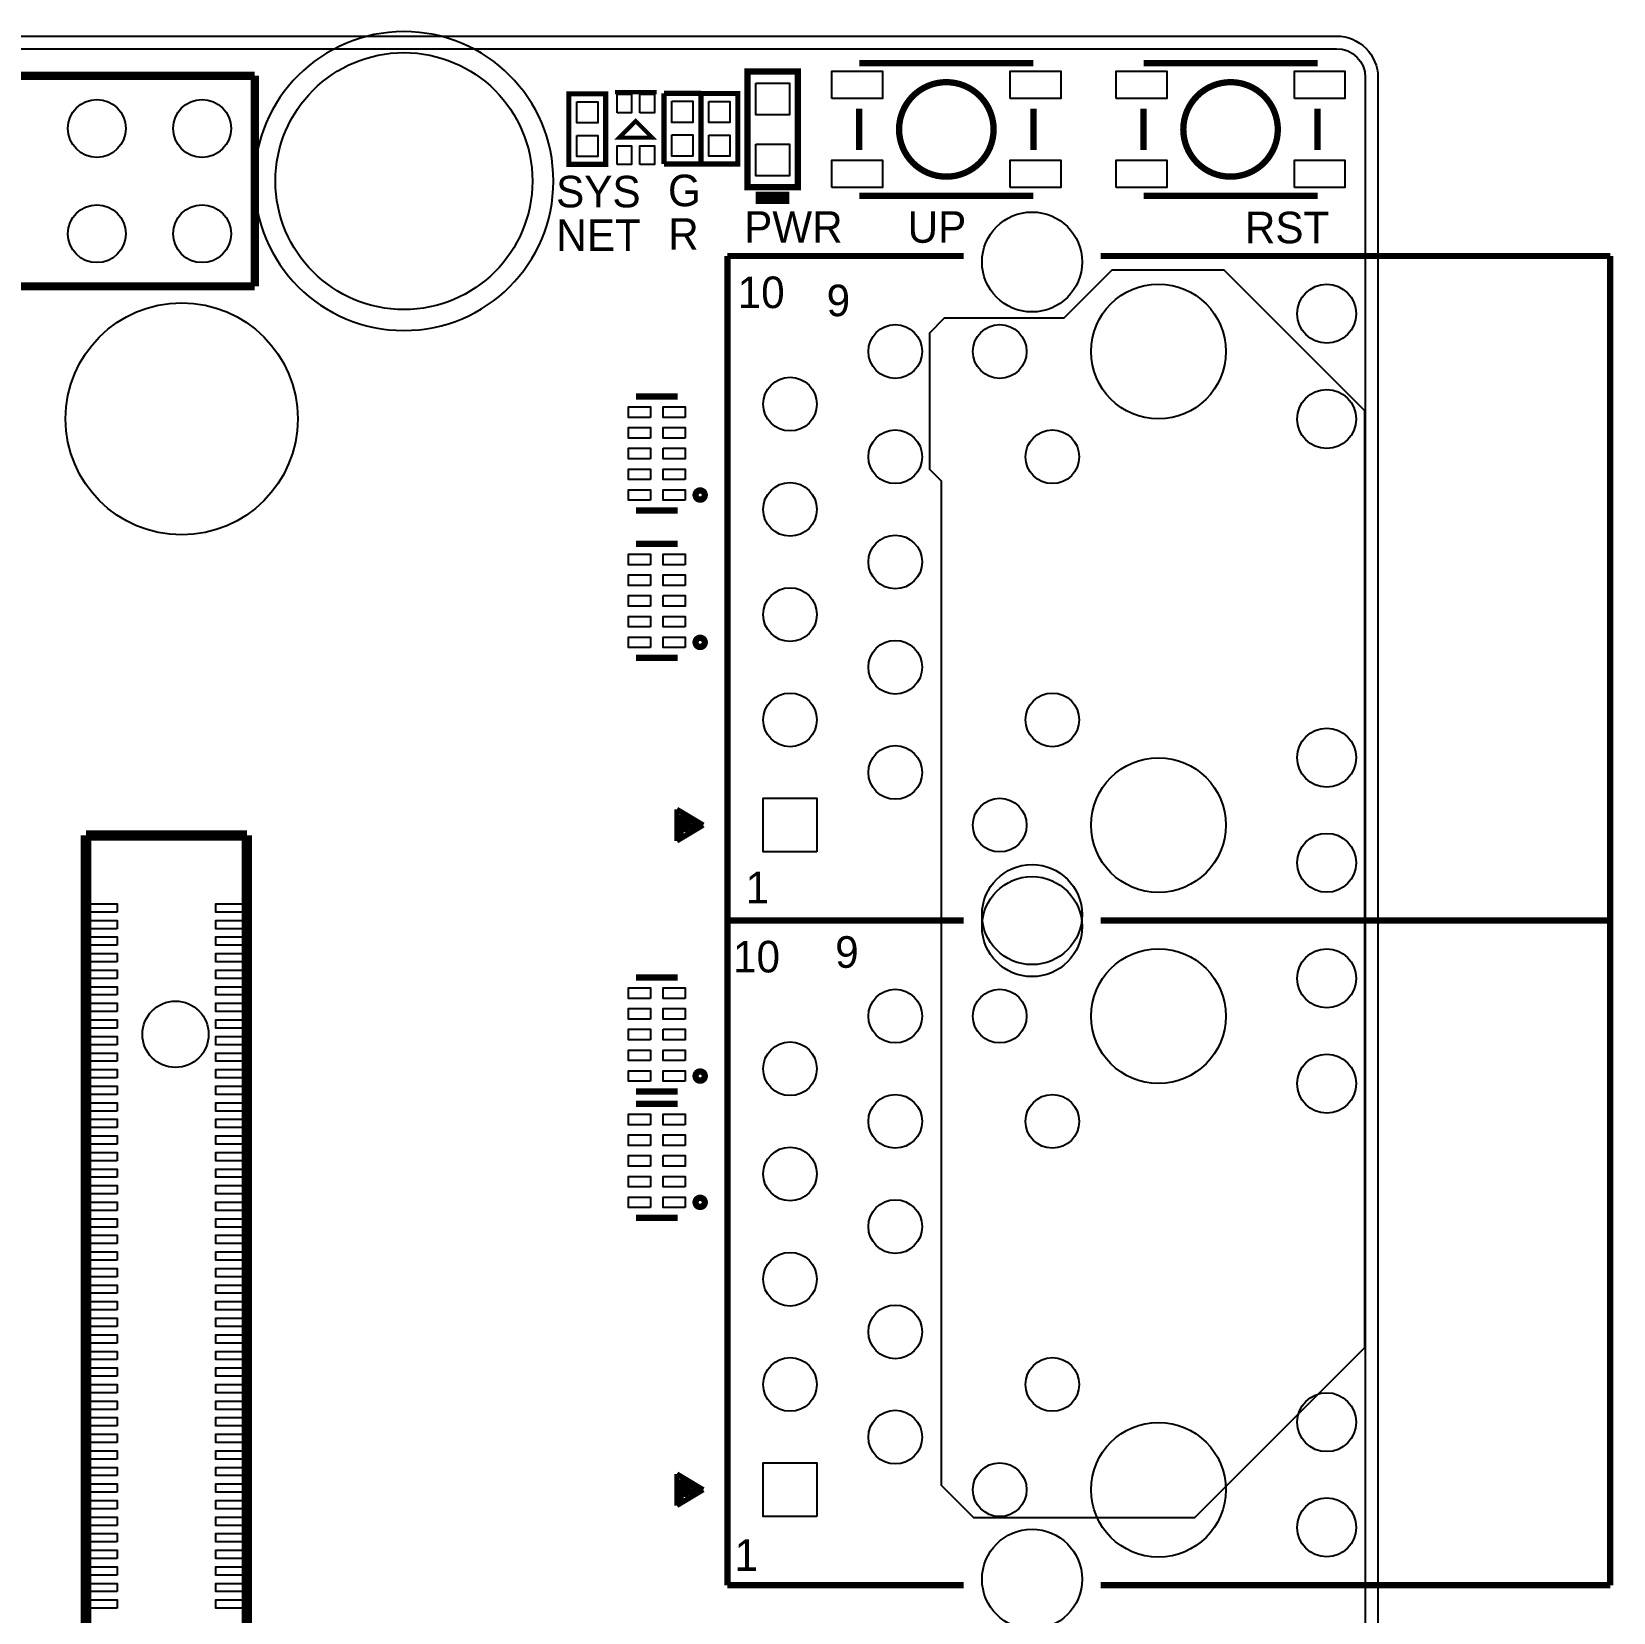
# Model space of a CAD drawing. Extents: x -68.5 to 22.8, y 26 to 103.8.
# Drawn here: x -15.47 to 22.7, y 65.68 to 103.83 of the extents above; entities that cross this region are included whole.
import ezdxf

# ---------------------------------------------------------------- set-up
doc = ezdxf.new("R2010")
doc.units = 0
for name, color, linetype in [('BG_OUTLINE', 2, 'CONTINUOUS'), ('PG_SILKSCREEN_TOP', 7, 'CONTINUOUS'), ('PIN_TOP', 84, 'CONTINUOUS'), ('RKI_ALL', 1, 'CONTINUOUS'), ('RKO_ALL', 1, 'CONTINUOUS')]:
    doc.layers.add(name, color=color, linetype=linetype)

msp = doc.modelspace()

# ---------------------------------------------------------------- linework, layer by layer
at = {"layer": 'BG_OUTLINE'}
msp.add_lwpolyline([(-66.983102, 103.72598), (16.016986, 103.72598, -0.414199), (17.016984, 102.725982), (17.016984, 29.726128, -0.414243), (16.016986, 28.725876), (-41.66616, 28.725876)], format="xyb", dxfattribs=at)
at = {"layer": 'PG_SILKSCREEN_TOP'}
for points, const_width in [([(4.503928, 103.072946), (8.704072, 103.072946)], 0.1524), ([(11.361928, 103.072946), (15.562072, 103.072946)], 0.1524), ([(-10.083038, 102.766114), (-60.883038, 102.766114)], 0.199898), ([(-10.083038, 97.686114), (-10.083038, 102.766114)], 0.199898), ([(3.0226, 102.87), (3.0226, 100.076), (1.8034, 100.076), (1.8034, 102.87), (3.0226, 102.87)], 0.1524), ([(-1.61544, 100.62972), (-2.50444, 100.62972), (-2.50444, 102.33152), (-1.61544, 102.33152), (-1.61544, 100.62972)], 0.127), ([(-0.388874, 102.372922), (-1.389126, 102.372922)], 0.100076), ([(-0.20828, 100.63988), (-0.20828, 102.34168)], 0.127), ([(-0.20828, 102.34168), (0.68072, 102.34168)], 0.127), ([(0.68072, 102.34168), (0.68072, 100.63988)], 0.127), ([(1.57226, 100.63734), (0.68326, 100.63734), (0.68326, 102.33914), (1.57226, 102.33914), (1.57226, 100.63734)], 0.127), ([(4.503928, 101.973126), (4.503928, 100.972874)], 0.1524), ([(8.704072, 101.973126), (8.704072, 100.972874)], 0.1524), ([(11.361928, 101.973126), (11.361928, 100.972874)], 0.1524), ([(15.562072, 101.973126), (15.562072, 100.972874)], 0.1524), ([(-0.889, 101.672898), (-0.48895, 101.273102), (-1.28905, 101.273102), (-0.889, 101.672898)], 0.100076), ([(0.68072, 100.63988), (-0.20828, 100.63988)], 0.127), ([(2.8194, 99.8982), (2.0066, 99.8982)], 0.1524), ([(2.8194, 99.822), (2.0066, 99.822)], 0.1524), ([(2.8194, 99.7458), (2.0066, 99.7458)], 0.1524), ([(8.704072, 99.873054), (4.503928, 99.873054)], 0.1524), ([(15.562072, 99.873054), (11.361928, 99.873054)], 0.1524), ([(1.322324, 82.377788), (1.322324, 98.417888)], 0.1524), ([(1.322324, 98.417888), (7.023354, 98.417888)], 0.1524), ([(10.325354, 98.417888), (22.622256, 98.417888)], 0.1524), ([(22.622256, 98.417888), (22.622256, 82.377788)], 0.1524), ([(-60.883038, 97.686114), (-10.083038, 97.686114)], 0.199898), ([(0.119126, 95.026734), (-0.881126, 95.026734)], 0.1524), ([(-0.881126, 92.272866), (0.119126, 92.272866)], 0.1524), ([(0.119126, 91.470734), (-0.881126, 91.470734)], 0.1524), ([(-0.881126, 88.716866), (0.119126, 88.716866)], 0.1524), ([(0.101854, 85.063838), (0.736854, 84.682838)], 0.127), ([(0.101854, 84.301838), (0.101854, 85.063838)], 0.127), ([(0.736854, 84.682838), (0.101854, 84.301838)], 0.127), ([(0.203454, 84.936838), (0.305054, 84.886038)], 0.127), ([(0.203454, 84.428838), (0.203454, 84.936838)], 0.127), ([(0.305054, 84.886038), (0.305054, 84.505038)], 0.127), ([(0.381254, 84.835238), (0.609854, 84.682838)], 0.127), ([(0.381254, 84.555838), (0.381254, 84.835238)], 0.127), ([(0.457454, 84.581238), (0.457454, 84.708238)], 0.127), ([(0.609854, 84.682838), (0.457454, 84.581238)], 0.127), ([(-14.153896, 84.432648), (-10.273792, 84.432648)], 0.254), ([(-14.153896, 61.332872), (-14.153896, 84.432648)], 0.254), ([(-10.273792, 84.432648), (-10.273792, 61.332872)], 0.254), ([(0.101854, 84.428838), (0.203454, 84.428838)], 0.127), ([(0.101854, 84.301838), (0.101854, 84.428838)], 0.127), ([(0.305054, 84.505038), (0.381254, 84.555838)], 0.127), ([(7.023354, 82.377788), (1.322324, 82.377788)], 0.1524), ([(1.322324, 82.377788), (7.023354, 82.377788)], 0.1524), ([(1.322324, 66.337688), (1.322324, 82.377788)], 0.1524), ([(22.622256, 82.377788), (10.325354, 82.377788)], 0.1524), ([(10.325354, 82.377788), (22.622256, 82.377788)], 0.1524), ([(22.622256, 82.377788), (22.622256, 66.337688)], 0.1524), ([(0.119126, 81.003902), (-0.881126, 81.003902)], 0.1524), ([(-0.881126, 78.250034), (0.119126, 78.250034)], 0.1524), ([(0.119126, 77.955902), (-0.881126, 77.955902)], 0.1524), ([(-0.881126, 75.202034), (0.119126, 75.202034)], 0.1524), ([(0.101854, 68.261738), (0.101854, 69.023738)], 0.127), ([(0.101854, 69.023738), (0.736854, 68.642738)], 0.127), ([(0.736854, 68.642738), (0.101854, 68.261738)], 0.127), ([(0.203454, 68.388738), (0.203454, 68.896738)], 0.127), ([(0.203454, 68.896738), (0.305054, 68.845938)], 0.127), ([(0.305054, 68.845938), (0.305054, 68.464938)], 0.127), ([(0.381254, 68.515738), (0.381254, 68.795138)], 0.127), ([(0.381254, 68.795138), (0.609854, 68.642738)], 0.127), ([(0.457454, 68.541138), (0.457454, 68.668138)], 0.127), ([(0.609854, 68.642738), (0.457454, 68.541138)], 0.127), ([(0.101854, 68.261738), (0.101854, 68.388738)], 0.127), ([(0.101854, 68.388738), (0.203454, 68.388738)], 0.127), ([(0.305054, 68.464938), (0.381254, 68.515738)], 0.127), ([(7.023354, 66.337688), (1.322324, 66.337688)], 0.1524), ([(22.622256, 66.337688), (10.325354, 66.337688)], 0.1524)]:
    msp.add_lwpolyline(points, dxfattribs=dict(at, const_width=const_width))
at = {"layer": 'PG_SILKSCREEN_TOP', "const_width": 0.1524}
for points in [[(7.744206, 101.473, -1), (5.463794, 101.473, -1), (7.744206, 101.473)], [(14.602206, 101.473, -1), (12.321794, 101.473, -1), (14.602206, 101.473)], [(0.775208, 92.64904, -1), (0.55372, 92.64904, -1), (0.775208, 92.64904)], [(0.775208, 89.09304, -1), (0.55372, 89.09304, -1), (0.775208, 89.09304)], [(0.775208, 78.626208, -1), (0.55372, 78.626208, -1), (0.775208, 78.626208)], [(0.775208, 75.578208, -1), (0.55372, 75.578208, -1), (0.775208, 75.578208)]]:
    msp.add_lwpolyline(points, format="xyb", dxfattribs=at)
at = {"layer": 'PIN_TOP'}
for points in [[(3.84429, 102.217728), (3.84429, 102.878128), (5.06349, 102.878128), (5.06349, 102.217728)], [(8.14451, 102.217728), (8.14451, 102.878128), (9.36371, 102.878128), (9.36371, 102.217728)], [(10.70229, 102.217728), (10.70229, 102.878128), (11.92149, 102.878128), (11.92149, 102.217728)], [(15.00251, 102.217728), (15.00251, 102.878128), (16.22171, 102.878128), (16.22171, 102.217728)], [(-1.339088, 101.87305), (-1.339088, 102.323138), (-0.989076, 102.323138), (-0.989076, 101.87305)], [(-0.788924, 101.87305), (-0.788924, 102.323138), (-0.438912, 102.323138), (-0.438912, 101.87305)], [(2.0066, 102.5906), (2.8194, 102.5906), (2.8194, 101.8286), (2.0066, 101.8286)], [(-2.31394, 102.14102), (-1.80594, 102.14102), (-1.80594, 101.63302), (-2.31394, 101.63302)], [(-0.01778, 102.15118), (0.49022, 102.15118), (0.49022, 101.64318), (-0.01778, 101.64318)], [(0.87376, 102.14864), (1.38176, 102.14864), (1.38176, 101.64064), (0.87376, 101.64064)], [(-2.31394, 101.32822), (-1.80594, 101.32822), (-1.80594, 100.82022), (-2.31394, 100.82022)], [(-0.01778, 101.33838), (0.49022, 101.33838), (0.49022, 100.83038), (-0.01778, 100.83038)], [(0.87376, 101.33584), (1.38176, 101.33584), (1.38176, 100.82784), (0.87376, 100.82784)], [(-1.339088, 100.622862), (-1.339088, 101.07295), (-0.989076, 101.07295), (-0.989076, 100.622862)], [(-0.788924, 100.622862), (-0.788924, 101.07295), (-0.438912, 101.07295), (-0.438912, 100.622862)], [(2.0066, 101.1174), (2.8194, 101.1174), (2.8194, 100.3554), (2.0066, 100.3554)], [(3.84429, 100.067872), (3.84429, 100.728272), (5.06349, 100.728272), (5.06349, 100.067872)], [(8.14451, 100.067872), (8.14451, 100.728272), (9.36371, 100.728272), (9.36371, 100.067872)], [(10.70229, 100.067872), (10.70229, 100.728272), (11.92149, 100.728272), (11.92149, 100.067872)], [(15.00251, 100.067872), (15.00251, 100.728272), (16.22171, 100.728272), (16.22171, 100.067872)], [(-0.531114, 94.522798), (-1.064514, 94.522798), (-1.064514, 94.776798), (-0.531114, 94.776798)], [(0.302514, 94.522798), (-0.230886, 94.522798), (-0.230886, 94.776798), (0.302514, 94.776798)], [(-0.531114, 94.022926), (-1.064514, 94.022926), (-1.064514, 94.276926), (-0.531114, 94.276926)], [(0.302514, 94.022926), (-0.230886, 94.022926), (-0.230886, 94.276926), (0.302514, 94.276926)], [(-0.531114, 93.5228), (-1.064514, 93.5228), (-1.064514, 93.7768), (-0.531114, 93.7768)], [(-0.230886, 93.7768), (0.302514, 93.7768), (0.302514, 93.5228), (-0.230886, 93.5228)], [(-0.531114, 93.022674), (-1.064514, 93.022674), (-1.064514, 93.276674), (-0.531114, 93.276674)], [(0.302514, 93.022674), (-0.230886, 93.022674), (-0.230886, 93.276674), (0.302514, 93.276674)], [(-0.531114, 92.522802), (-1.064514, 92.522802), (-1.064514, 92.776802), (-0.531114, 92.776802)], [(0.302514, 92.522802), (-0.230886, 92.522802), (-0.230886, 92.776802), (0.302514, 92.776802)], [(-0.531114, 90.966798), (-1.064514, 90.966798), (-1.064514, 91.220798), (-0.531114, 91.220798)], [(0.302514, 90.966798), (-0.230886, 90.966798), (-0.230886, 91.220798), (0.302514, 91.220798)], [(-0.531114, 90.466926), (-1.064514, 90.466926), (-1.064514, 90.720926), (-0.531114, 90.720926)], [(0.302514, 90.466926), (-0.230886, 90.466926), (-0.230886, 90.720926), (0.302514, 90.720926)], [(-0.531114, 89.9668), (-1.064514, 89.9668), (-1.064514, 90.2208), (-0.531114, 90.2208)], [(-0.230886, 90.2208), (0.302514, 90.2208), (0.302514, 89.9668), (-0.230886, 89.9668)], [(-0.531114, 89.466674), (-1.064514, 89.466674), (-1.064514, 89.720674), (-0.531114, 89.720674)], [(0.302514, 89.466674), (-0.230886, 89.466674), (-0.230886, 89.720674), (0.302514, 89.720674)], [(-0.531114, 88.966802), (-1.064514, 88.966802), (-1.064514, 89.220802), (-0.531114, 89.220802)], [(0.302514, 88.966802), (-0.230886, 88.966802), (-0.230886, 89.220802), (0.302514, 89.220802)], [(3.480054, 84.035138), (2.184654, 84.035138), (2.184654, 85.330538), (3.480054, 85.330538)], [(-13.403834, 82.582893), (-14.103858, 82.582893), (-14.103858, 82.782791), (-13.403834, 82.782791)], [(-10.32383, 82.582893), (-11.023854, 82.582893), (-11.023854, 82.782791), (-10.32383, 82.782791)], [(-13.403834, 82.182843), (-14.103858, 82.182843), (-14.103858, 82.382741), (-13.403834, 82.382741)], [(-10.32383, 82.182843), (-11.023854, 82.182843), (-11.023854, 82.382741), (-10.32383, 82.382741)], [(-13.403834, 81.782793), (-14.103858, 81.782793), (-14.103858, 81.982691), (-13.403834, 81.982691)], [(-10.32383, 81.782793), (-11.023854, 81.782793), (-11.023854, 81.982691), (-10.32383, 81.982691)], [(-13.403834, 81.382743), (-14.103858, 81.382743), (-14.103858, 81.582641), (-13.403834, 81.582641)], [(-10.32383, 81.382743), (-11.023854, 81.382743), (-11.023854, 81.582641), (-10.32383, 81.582641)], [(-13.403834, 80.982693), (-14.103858, 80.982693), (-14.103858, 81.182591), (-13.403834, 81.182591)], [(-10.32383, 80.982693), (-11.023854, 80.982693), (-11.023854, 81.182591), (-10.32383, 81.182591)], [(-13.403834, 80.582897), (-14.103858, 80.582897), (-14.103858, 80.782795), (-13.403834, 80.782795)], [(-10.32383, 80.582897), (-11.023854, 80.582897), (-11.023854, 80.782795), (-10.32383, 80.782795)], [(-0.531114, 80.499966), (-1.064514, 80.499966), (-1.064514, 80.753966), (-0.531114, 80.753966)], [(0.302514, 80.499966), (-0.230886, 80.499966), (-0.230886, 80.753966), (0.302514, 80.753966)], [(-13.403834, 80.182847), (-14.103858, 80.182847), (-14.103858, 80.382745), (-13.403834, 80.382745)], [(-10.32383, 80.182847), (-11.023854, 80.182847), (-11.023854, 80.382745), (-10.32383, 80.382745)], [(-0.531114, 80.000094), (-1.064514, 80.000094), (-1.064514, 80.254094), (-0.531114, 80.254094)], [(0.302514, 80.000094), (-0.230886, 80.000094), (-0.230886, 80.254094), (0.302514, 80.254094)], [(-13.403834, 79.782797), (-14.103858, 79.782797), (-14.103858, 79.982695), (-13.403834, 79.982695)], [(-10.32383, 79.782797), (-11.023854, 79.782797), (-11.023854, 79.982695), (-10.32383, 79.982695)], [(-13.403834, 79.382747), (-14.103858, 79.382747), (-14.103858, 79.582645), (-13.403834, 79.582645)], [(-10.32383, 79.382747), (-11.023854, 79.382747), (-11.023854, 79.582645), (-10.32383, 79.582645)], [(-0.531114, 79.499968), (-1.064514, 79.499968), (-1.064514, 79.753968), (-0.531114, 79.753968)], [(-0.230886, 79.753968), (0.302514, 79.753968), (0.302514, 79.499968), (-0.230886, 79.499968)], [(-13.403834, 78.982697), (-14.103858, 78.982697), (-14.103858, 79.182595), (-13.403834, 79.182595)], [(-10.32383, 78.982697), (-11.023854, 78.982697), (-11.023854, 79.182595), (-10.32383, 79.182595)], [(-0.531114, 78.999842), (-1.064514, 78.999842), (-1.064514, 79.253842), (-0.531114, 79.253842)], [(0.302514, 78.999842), (-0.230886, 78.999842), (-0.230886, 79.253842), (0.302514, 79.253842)], [(-13.403834, 78.582901), (-14.103858, 78.582901), (-14.103858, 78.782799), (-13.403834, 78.782799)], [(-10.32383, 78.582901), (-11.023854, 78.582901), (-11.023854, 78.782799), (-10.32383, 78.782799)], [(-0.531114, 78.49997), (-1.064514, 78.49997), (-1.064514, 78.75397), (-0.531114, 78.75397)], [(0.302514, 78.49997), (-0.230886, 78.49997), (-0.230886, 78.75397), (0.302514, 78.75397)], [(-13.403834, 78.182851), (-14.103858, 78.182851), (-14.103858, 78.382749), (-13.403834, 78.382749)], [(-10.32383, 78.182851), (-11.023854, 78.182851), (-11.023854, 78.382749), (-10.32383, 78.382749)], [(-13.403834, 77.782801), (-14.103858, 77.782801), (-14.103858, 77.982699), (-13.403834, 77.982699)], [(-10.32383, 77.782801), (-11.023854, 77.782801), (-11.023854, 77.982699), (-10.32383, 77.982699)], [(-13.403834, 77.382751), (-14.103858, 77.382751), (-14.103858, 77.582649), (-13.403834, 77.582649)], [(-10.32383, 77.382751), (-11.023854, 77.382751), (-11.023854, 77.582649), (-10.32383, 77.582649)], [(-0.531114, 77.451966), (-1.064514, 77.451966), (-1.064514, 77.705966), (-0.531114, 77.705966)], [(0.302514, 77.451966), (-0.230886, 77.451966), (-0.230886, 77.705966), (0.302514, 77.705966)], [(-13.403834, 76.982701), (-14.103858, 76.982701), (-14.103858, 77.182599), (-13.403834, 77.182599)], [(-10.32383, 76.982701), (-11.023854, 76.982701), (-11.023854, 77.182599), (-10.32383, 77.182599)], [(-0.531114, 76.952094), (-1.064514, 76.952094), (-1.064514, 77.206094), (-0.531114, 77.206094)], [(0.302514, 76.952094), (-0.230886, 76.952094), (-0.230886, 77.206094), (0.302514, 77.206094)], [(-13.403834, 76.582905), (-14.103858, 76.582905), (-14.103858, 76.782803), (-13.403834, 76.782803)], [(-10.32383, 76.582905), (-11.023854, 76.582905), (-11.023854, 76.782803), (-10.32383, 76.782803)], [(-13.403834, 76.182855), (-14.103858, 76.182855), (-14.103858, 76.382753), (-13.403834, 76.382753)], [(-10.32383, 76.182855), (-11.023854, 76.182855), (-11.023854, 76.382753), (-10.32383, 76.382753)], [(-0.531114, 76.451968), (-1.064514, 76.451968), (-1.064514, 76.705968), (-0.531114, 76.705968)], [(-0.230886, 76.705968), (0.302514, 76.705968), (0.302514, 76.451968), (-0.230886, 76.451968)], [(-13.403834, 75.782805), (-14.103858, 75.782805), (-14.103858, 75.982703), (-13.403834, 75.982703)], [(-10.32383, 75.782805), (-11.023854, 75.782805), (-11.023854, 75.982703), (-10.32383, 75.982703)], [(-0.531114, 75.951842), (-1.064514, 75.951842), (-1.064514, 76.205842), (-0.531114, 76.205842)], [(0.302514, 75.951842), (-0.230886, 75.951842), (-0.230886, 76.205842), (0.302514, 76.205842)], [(-13.403834, 75.382755), (-14.103858, 75.382755), (-14.103858, 75.582653), (-13.403834, 75.582653)], [(-10.32383, 75.382755), (-11.023854, 75.382755), (-11.023854, 75.582653), (-10.32383, 75.582653)], [(-0.531114, 75.45197), (-1.064514, 75.45197), (-1.064514, 75.70597), (-0.531114, 75.70597)], [(0.302514, 75.45197), (-0.230886, 75.45197), (-0.230886, 75.70597), (0.302514, 75.70597)], [(-13.403834, 74.982705), (-14.103858, 74.982705), (-14.103858, 75.182603), (-13.403834, 75.182603)], [(-10.32383, 74.982705), (-11.023854, 74.982705), (-11.023854, 75.182603), (-10.32383, 75.182603)], [(-13.403834, 74.582909), (-14.103858, 74.582909), (-14.103858, 74.782807), (-13.403834, 74.782807)], [(-10.32383, 74.582909), (-11.023854, 74.582909), (-11.023854, 74.782807), (-10.32383, 74.782807)], [(-13.403834, 74.182859), (-14.103858, 74.182859), (-14.103858, 74.382757), (-13.403834, 74.382757)], [(-10.32383, 74.182859), (-11.023854, 74.182859), (-11.023854, 74.382757), (-10.32383, 74.382757)], [(-13.403834, 73.782809), (-14.103858, 73.782809), (-14.103858, 73.982707), (-13.403834, 73.982707)], [(-10.32383, 73.782809), (-11.023854, 73.782809), (-11.023854, 73.982707), (-10.32383, 73.982707)], [(-13.403834, 73.382759), (-14.103858, 73.382759), (-14.103858, 73.582657), (-13.403834, 73.582657)], [(-10.32383, 73.382759), (-11.023854, 73.382759), (-11.023854, 73.582657), (-10.32383, 73.582657)], [(-13.403834, 72.982709), (-14.103858, 72.982709), (-14.103858, 73.182607), (-13.403834, 73.182607)], [(-10.32383, 72.982709), (-11.023854, 72.982709), (-11.023854, 73.182607), (-10.32383, 73.182607)], [(-13.403834, 72.582913), (-14.103858, 72.582913), (-14.103858, 72.782811), (-13.403834, 72.782811)], [(-10.32383, 72.582913), (-11.023854, 72.582913), (-11.023854, 72.782811), (-10.32383, 72.782811)], [(-13.403834, 72.182863), (-14.103858, 72.182863), (-14.103858, 72.382761), (-13.403834, 72.382761)], [(-10.32383, 72.182863), (-11.023854, 72.182863), (-11.023854, 72.382761), (-10.32383, 72.382761)], [(-13.403834, 71.782813), (-14.103858, 71.782813), (-14.103858, 71.982711), (-13.403834, 71.982711)], [(-10.32383, 71.782813), (-11.023854, 71.782813), (-11.023854, 71.982711), (-10.32383, 71.982711)], [(-13.403834, 71.382763), (-14.103858, 71.382763), (-14.103858, 71.582661), (-13.403834, 71.582661)], [(-10.32383, 71.382763), (-11.023854, 71.382763), (-11.023854, 71.582661), (-10.32383, 71.582661)], [(-13.403834, 70.982713), (-14.103858, 70.982713), (-14.103858, 71.182611), (-13.403834, 71.182611)], [(-10.32383, 70.982713), (-11.023854, 70.982713), (-11.023854, 71.182611), (-10.32383, 71.182611)], [(-13.403834, 70.582917), (-14.103858, 70.582917), (-14.103858, 70.782815), (-13.403834, 70.782815)], [(-10.32383, 70.582917), (-11.023854, 70.582917), (-11.023854, 70.782815), (-10.32383, 70.782815)], [(-13.403834, 70.182867), (-14.103858, 70.182867), (-14.103858, 70.382765), (-13.403834, 70.382765)], [(-10.32383, 70.182867), (-11.023854, 70.182867), (-11.023854, 70.382765), (-10.32383, 70.382765)], [(-13.403834, 69.782817), (-14.103858, 69.782817), (-14.103858, 69.982715), (-13.403834, 69.982715)], [(-10.32383, 69.782817), (-11.023854, 69.782817), (-11.023854, 69.982715), (-10.32383, 69.982715)], [(-13.403834, 69.382767), (-14.103858, 69.382767), (-14.103858, 69.582665), (-13.403834, 69.582665)], [(-10.32383, 69.382767), (-11.023854, 69.382767), (-11.023854, 69.582665), (-10.32383, 69.582665)], [(-13.403834, 68.982717), (-14.103858, 68.982717), (-14.103858, 69.182615), (-13.403834, 69.182615)], [(-10.32383, 68.982717), (-11.023854, 68.982717), (-11.023854, 69.182615), (-10.32383, 69.182615)], [(3.480054, 67.995038), (2.184654, 67.995038), (2.184654, 69.290438), (3.480054, 69.290438)], [(-13.403834, 68.582921), (-14.103858, 68.582921), (-14.103858, 68.782819), (-13.403834, 68.782819)], [(-10.32383, 68.582921), (-11.023854, 68.582921), (-11.023854, 68.782819), (-10.32383, 68.782819)], [(-13.403834, 68.182871), (-14.103858, 68.182871), (-14.103858, 68.382769), (-13.403834, 68.382769)], [(-10.32383, 68.182871), (-11.023854, 68.182871), (-11.023854, 68.382769), (-10.32383, 68.382769)], [(-13.403834, 67.782821), (-14.103858, 67.782821), (-14.103858, 67.982719), (-13.403834, 67.982719)], [(-10.32383, 67.782821), (-11.023854, 67.782821), (-11.023854, 67.982719), (-10.32383, 67.982719)], [(-13.403834, 67.382771), (-14.103858, 67.382771), (-14.103858, 67.582669), (-13.403834, 67.582669)], [(-10.32383, 67.382771), (-11.023854, 67.382771), (-11.023854, 67.582669), (-10.32383, 67.582669)], [(-13.403834, 66.982721), (-14.103858, 66.982721), (-14.103858, 67.182619), (-13.403834, 67.182619)], [(-10.32383, 66.982721), (-11.023854, 66.982721), (-11.023854, 67.182619), (-10.32383, 67.182619)], [(-13.403834, 66.582925), (-14.103858, 66.582925), (-14.103858, 66.782823), (-13.403834, 66.782823)], [(-10.32383, 66.582925), (-11.023854, 66.582925), (-11.023854, 66.782823), (-10.32383, 66.782823)], [(-13.403834, 66.182875), (-14.103858, 66.182875), (-14.103858, 66.382773), (-13.403834, 66.382773)], [(-10.32383, 66.182875), (-11.023854, 66.182875), (-11.023854, 66.382773), (-10.32383, 66.382773)], [(-13.403834, 65.782825), (-14.103858, 65.782825), (-14.103858, 65.982723), (-13.403834, 65.982723)], [(-10.32383, 65.782825), (-11.023854, 65.782825), (-11.023854, 65.982723), (-10.32383, 65.982723)]]:
    msp.add_lwpolyline(points, close=True, dxfattribs=at)
for centre, radius in [((-6.483096, 100.226114), 3.099943), ((-13.893038, 101.496114), 0.6985), ((-11.353038, 101.496114), 0.6985), ((-13.893038, 98.956114), 0.6985), ((-11.353038, 98.956114), 0.6985), ((8.672322, 98.272854), 1.2065), ((11.722354, 96.112838), 1.625473), ((15.78229, 97.02292), 0.7112), ((-11.845798, 94.488), 2.80035), ((5.372354, 96.112838), 0.6477), ((7.892288, 96.112838), 0.6477), ((2.832354, 94.842838), 0.6477), ((15.78229, 94.48292), 0.7112), ((5.372354, 93.572838), 0.6477), ((9.162288, 93.572838), 0.6477), ((2.832354, 92.302838), 0.6477), ((5.372354, 91.032838), 0.6477), ((2.832354, 89.762838), 0.6477), ((5.372354, 88.492838), 0.6477), ((2.832354, 87.222838), 0.6477), ((9.162288, 87.222838), 0.6477), ((15.78229, 86.312756), 0.7112), ((5.372354, 85.952838), 0.6477), ((11.722354, 84.682838), 1.625473), ((7.892288, 84.682838), 0.6477), ((15.78229, 83.772756), 0.7112), ((8.672322, 82.522822), 1.2065), ((8.672322, 82.232754), 1.2065), ((11.722354, 80.072738), 1.625473), ((15.78229, 80.98282), 0.7112), ((5.372354, 80.072738), 0.6477), ((7.892288, 80.072738), 0.6477), ((-11.99515, 79.63408), 0.8001), ((2.832354, 78.802738), 0.6477), ((15.78229, 78.44282), 0.7112), ((5.372354, 77.532738), 0.6477), ((9.162288, 77.532738), 0.6477), ((2.832354, 76.262738), 0.6477), ((5.372354, 74.992738), 0.6477), ((2.832354, 73.722738), 0.6477), ((5.372354, 72.452738), 0.6477), ((2.832354, 71.182738), 0.6477), ((9.162288, 71.182738), 0.6477), ((15.78229, 70.272656), 0.7112), ((5.372354, 69.912738), 0.6477), ((11.722354, 68.642738), 1.625473), ((7.892288, 68.642738), 0.6477), ((15.78229, 67.732656), 0.7112), ((8.672322, 66.482722), 1.2065)]:
    msp.add_circle(centre, radius, dxfattribs=at)
at = {"layer": 'RKI_ALL'}
msp.add_lwpolyline([(16.712184, 29.726128, -0.414256), (16.016986, 29.030676), (-42.456354, 29.030676), (-42.456354, 29.830776), (-48.066198, 29.830776), (-48.066198, 29.030676), (-66.983102, 29.030676, -0.414321), (-67.6783, 29.726128), (-67.6783, 102.725982, -0.414214), (-66.983102, 103.42118), (16.016986, 103.42118, -0.414192), (16.712184, 102.725982)], format="xyb", close=True, dxfattribs=at)
at = {"layer": 'RKO_ALL'}
msp.add_lwpolyline([(-2.876296, 100.226114, 1), (-10.089896, 100.225911, 1)], format="xyb", close=True, dxfattribs=at)
msp.add_lwpolyline([(13.3096, 98.07194), (10.59434, 98.07194), (9.4361, 96.9137), (6.55066, 96.9137), (6.19506, 96.5581), (6.19506, 93.27642), (6.477, 92.99448), (6.477, 68.75018), (7.25678, 67.9704), (12.60094, 67.9704), (16.70304, 72.0725), (16.70304, 94.6785)], close=True, dxfattribs=at)

# ---------------------------------------------------------------- texts
at = {"layer": 'PG_SILKSCREEN_TOP'}
for s, p in [('G', (-0.11176, 99.6188)), ('SYS', (-2.81178, 99.59086)), ('NET', (-2.8067, 98.5393)), ('R', (-0.10668, 98.56724)), ('PWR', (1.72466, 98.73742)), ('UP', (5.66928, 98.73742)), ('RST', (13.80744, 98.72472)), ('10', (1.56972, 97.16008)), ('9', (3.71602, 96.9645)), ('1', (1.76276, 82.79638)), ('10', (1.45796, 81.1276)), ('9', (3.92176, 81.23936)), ('1', (1.49352, 66.68516))]:
    msp.add_text(s, height=0.762, dxfattribs=at).set_placement(p)

doc.saveas('drawing.dxf')
